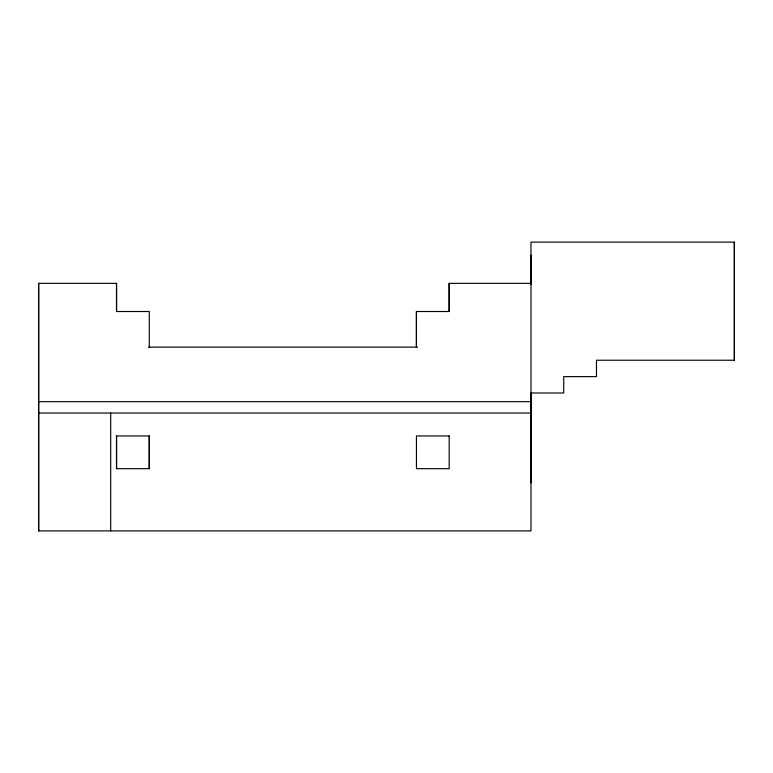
<?xml version="1.0" encoding="UTF-8"?>
<svg xmlns="http://www.w3.org/2000/svg" width="773" height="773" viewBox="0 0 773 773"><rect width="100%" height="100%" fill="white"/><g stroke="black" fill="none" stroke-linecap="round" stroke-linejoin="round"><path stroke-width="1.16" d="M530.983 284.367L530.983 242.113L734.35 242.113L734.35 360.237L596.466 360.237L596.466 376.615L563.73 376.615L563.73 392.984L530.983 392.984L530.983 530.887L38.65 530.887L38.65 283.353L116.53 283.353L116.53 311.519L149.266 311.519L149.266 347.145M110.684 530.887L110.684 413.024M116.53 468.68L116.53 435.943L149.266 435.943L149.266 468.68L116.53 468.68L116.53 435.943M416.434 311.519L416.434 347.145L416.434 311.519L449.181 311.519L449.181 283.353L530.983 283.353M148.464 347.145L417.555 347.145M38.65 401.68L530.983 401.68M38.65 413.024L530.983 413.024M734.35 242.113L734.35 360.237M530.983 255.206L530.983 482.845M449.181 283.353L449.181 311.519M149.266 435.943L149.266 468.68M116.53 283.353L116.53 311.519M38.65 283.353L38.65 530.887M449.181 435.943L416.434 435.943L416.434 468.68L449.181 468.68L449.181 435.943"/></g></svg>
